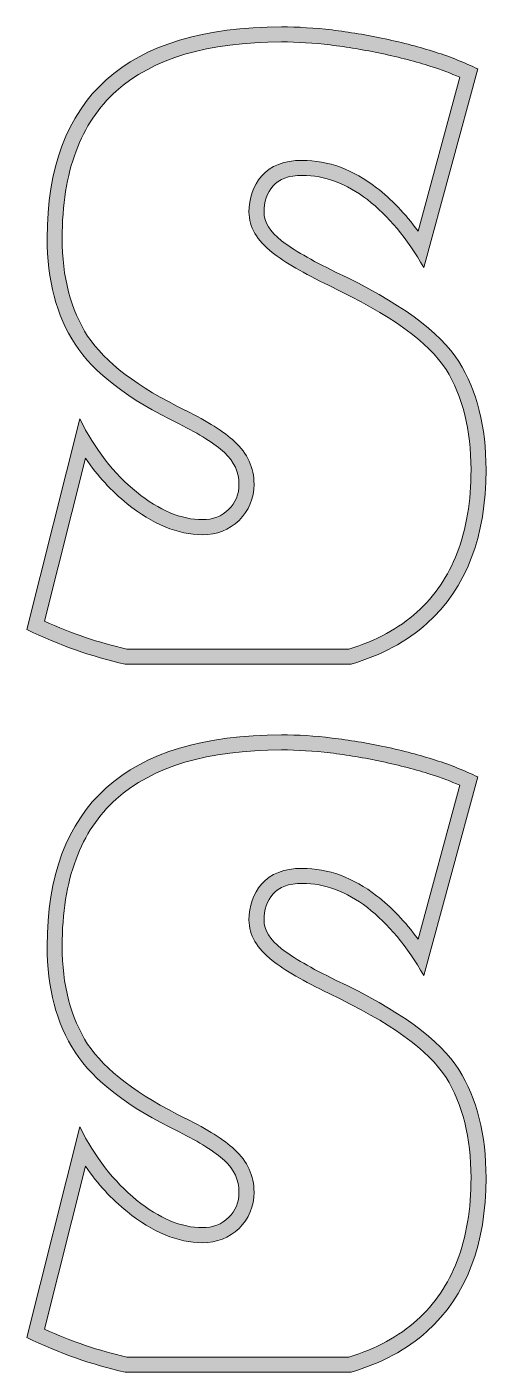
# Model space of a CAD drawing. Header units: millimetres. Extents: x 56 to 627, y -296 to -28.
# Drawn here: x 56.3 to 147.8, y -296 to -27.9 of the extents above; entities that cross this region are included whole.
import ezdxf

# ---------------------------------------------------------------- set-up
doc = ezdxf.new("R2010")
doc.units = ezdxf.units.MM
doc.header["$MEASUREMENT"] = 0
doc.layers.add('Layer 12', color=7, linetype='Continuous')
doc.layers.add('Layer 6', color=7, linetype='Continuous')

msp = doc.modelspace()

# ---------------------------------------------------------------- hatches: boundary and pattern name
at = {"layer": 'Layer 12'}
h = msp.add_hatch(color=2, dxfattribs=at)
h.dxf.hatch_style = 2
edge = h.paths.add_edge_path()
edge.add_spline(control_points=[(107.02, -27.93), (91.58, -27.93), (79.94, -31.46), (72.1, -38.5), (64.26, -45.55), (60.33, -56.06), (60.33, -70.05), (60.33, -78.38), (62.19, -85.43), (65.9, -91.19), (69.65, -96.89), (76.55, -102.18), (86.62, -107.06), (90.71, -109.09), (93.72, -111), (95.66, -112.78), (97.6, -114.56), (98.57, -116.66), (98.57, -119.07), (98.57, -121.1), (97.88, -122.78), (96.5, -124.13), (95.11, -125.47), (93.37, -126.14), (91.28, -126.14), (87.06, -126.14), (82.69, -124.31), (78.17, -120.63), (73.61, -116.96), (69.84, -112.11), (66.86, -106.07), (66.86, -106.07), (56.3, -148.02), (56.3, -148.02), (62.72, -151.17), (69.25, -153.47), (75.88, -154.93), (75.88, -154.93), (120.91, -154.93), (120.91, -154.93), (126.95, -153.16), (131.99, -150.46), (136.02, -146.83), (143.88, -139.73), (147.81, -129.52), (147.81, -116.19), (147.81, -107.64), (146, -100.45), (142.38, -94.64), (138.67, -88.72), (130.48, -82.77), (117.82, -76.79), (112.96, -74.43), (109.37, -72.35), (107.05, -70.54), (104.72, -68.73), (103.56, -66.84), (103.56, -64.86), (103.56, -62.78), (104.16, -61.04), (105.35, -59.64), (106.55, -58.24), (108.49, -57.54), (111.17, -57.54), (115.69, -57.54), (120.02, -59.15), (124.15, -62.36), (128.29, -65.56), (132.04, -70.07), (135.41, -75.89), (135.41, -75.89), (146.15, -36.32), (146.15, -36.32), (143.59, -35.06), (140.78, -33.94), (137.71, -32.95), (134.64, -31.96), (131.29, -31.09), (127.67, -30.32), (124.05, -29.55), (120.53, -28.96), (117.12, -28.55), (113.71, -28.14), (110.34, -27.93), (107.02, -27.93), (107.02, -27.93), (107.02, -27.93), (107.02, -27.93)], knot_values=[0, 0, 0, 0, 1, 1, 1, 2, 2, 2, 3, 3, 3, 4, 4, 4, 5, 5, 5, 6, 6, 6, 7, 7, 7, 8, 8, 8, 9, 9, 9, 10, 10, 10, 11, 11, 11, 12, 12, 12, 13, 13, 13, 14, 14, 14, 15, 15, 15, 16, 16, 16, 17, 17, 17, 18, 18, 18, 19, 19, 19, 20, 20, 20, 21, 21, 21, 22, 22, 22, 23, 23, 23, 24, 24, 24, 25, 25, 25, 26, 26, 26, 27, 27, 27, 28, 28, 28, 29, 29, 29, 29], degree=3, periodic=1)
edge = h.paths.add_edge_path()
edge.add_spline(control_points=[(107.02, -30.93), (110.2, -30.93), (113.48, -31.13), (116.76, -31.53), (120.07, -31.93), (123.53, -32.51), (127.05, -33.25), (130.56, -34), (133.84, -34.86), (136.79, -35.81), (138.84, -36.46), (140.78, -37.19), (142.59, -37.98), (142.59, -37.98), (134.26, -68.65), (134.26, -68.65), (131.7, -65.16), (128.93, -62.26), (125.99, -59.99), (121.34, -56.37), (116.35, -54.54), (111.17, -54.54), (107.58, -54.54), (104.85, -55.6), (103.07, -57.69), (101.41, -59.64), (100.56, -62.06), (100.56, -64.86), (100.56, -67.8), (102.12, -70.51), (105.2, -72.91), (107.72, -74.87), (111.42, -77.02), (116.51, -79.49), (116.51, -79.49), (116.53, -79.5), (116.53, -79.5), (116.53, -79.5), (116.54, -79.5), (116.54, -79.5), (128.62, -85.21), (136.45, -90.83), (139.83, -96.23), (143.14, -101.53), (144.81, -108.25), (144.81, -116.19), (144.81, -122.45), (143.89, -128.03), (142.06, -132.77), (140.28, -137.4), (137.57, -141.39), (134, -144.6), (130.44, -147.83), (125.89, -150.29), (120.48, -151.93), (120.48, -151.93), (76.21, -151.93), (76.21, -151.93), (70.68, -150.69), (65.18, -148.82), (59.81, -146.37), (59.81, -146.37), (67.98, -113.92), (67.98, -113.92), (70.4, -117.44), (73.18, -120.46), (76.28, -122.96), (81.33, -127.06), (86.38, -129.14), (91.28, -129.14), (94.17, -129.14), (96.63, -128.18), (98.58, -126.28), (100.54, -124.38), (101.57, -121.89), (101.57, -119.07), (101.57, -115.79), (100.27, -112.93), (97.69, -110.57), (95.52, -108.57), (92.33, -106.55), (87.95, -104.37), (87.95, -104.37), (87.94, -104.37), (87.94, -104.37), (87.94, -104.37), (87.93, -104.36), (87.93, -104.36), (78.41, -99.75), (71.85, -94.76), (68.41, -89.55), (65.04, -84.31), (63.33, -77.75), (63.33, -70.05), (63.33, -63.45), (64.26, -57.62), (66.09, -52.72), (67.87, -47.95), (70.56, -43.91), (74.1, -40.73), (81.34, -34.23), (92.42, -30.93), (107.02, -30.93)], knot_values=[0, 0, 0, 0, 0.352778, 0.352778, 0.352778, 0.705556, 0.705556, 0.705556, 1.058333, 1.058333, 1.058333, 1.411111, 1.411111, 1.411111, 1.763889, 1.763889, 1.763889, 2.116667, 2.116667, 2.116667, 2.469444, 2.469444, 2.469444, 2.822222, 2.822222, 2.822222, 3.175, 3.175, 3.175, 3.527778, 3.527778, 3.527778, 3.880556, 3.880556, 3.880556, 4.233333, 4.233333, 4.233333, 4.586111, 4.586111, 4.586111, 4.938889, 4.938889, 4.938889, 5.291667, 5.291667, 5.291667, 5.644444, 5.644444, 5.644444, 5.997222, 5.997222, 5.997222, 6.35, 6.35, 6.35, 6.702778, 6.702778, 6.702778, 7.055556, 7.055556, 7.055556, 7.408333, 7.408333, 7.408333, 7.761111, 7.761111, 7.761111, 8.113889, 8.113889, 8.113889, 8.466667, 8.466667, 8.466667, 8.819444, 8.819444, 8.819444, 9.172222, 9.172222, 9.172222, 9.525, 9.525, 9.525, 9.877778, 9.877778, 9.877778, 10.230556, 10.230556, 10.230556, 10.583333, 10.583333, 10.583333, 10.936111, 10.936111, 10.936111, 11.288889, 11.288889, 11.288889, 11.641667, 11.641667, 11.641667, 11.994444, 11.994444, 11.994444, 11.994444], degree=3, periodic=0)
edge.add_line((107.02, -30.93), (107.02, -30.93))
at = {"layer": 'Layer 6'}
h = msp.add_hatch(color=2, dxfattribs=at)
h.dxf.hatch_style = 2
edge = h.paths.add_edge_path()
edge.add_spline(control_points=[(107.02, -169.04), (91.58, -169.04), (79.94, -172.56), (72.1, -179.61), (64.26, -186.65), (60.33, -197.17), (60.33, -211.15), (60.33, -219.49), (62.19, -226.53), (65.9, -232.29), (69.65, -237.99), (76.55, -243.29), (86.62, -248.17), (90.71, -250.19), (93.72, -252.1), (95.66, -253.88), (97.6, -255.66), (98.57, -257.76), (98.57, -260.17), (98.57, -262.2), (97.88, -263.89), (96.5, -265.23), (95.11, -266.58), (93.37, -267.25), (91.28, -267.25), (87.06, -267.25), (82.69, -265.41), (78.17, -261.74), (73.61, -258.06), (69.84, -253.21), (66.86, -247.18), (66.86, -247.18), (56.3, -289.13), (56.3, -289.13), (62.72, -292.28), (69.25, -294.58), (75.88, -296.04), (75.88, -296.04), (120.91, -296.04), (120.91, -296.04), (126.95, -294.27), (131.99, -291.57), (136.02, -287.93), (143.88, -280.83), (147.81, -270.62), (147.81, -257.29), (147.81, -248.74), (146, -241.56), (142.38, -235.75), (138.67, -229.82), (130.48, -223.87), (117.82, -217.9), (112.96, -215.54), (109.37, -213.45), (107.05, -211.65), (104.72, -209.84), (103.56, -207.94), (103.56, -205.97), (103.56, -203.89), (104.16, -202.15), (105.35, -200.75), (106.55, -199.35), (108.49, -198.65), (111.17, -198.65), (115.69, -198.65), (120.02, -200.25), (124.15, -203.46), (128.29, -206.67), (132.04, -211.18), (135.41, -216.99), (135.41, -216.99), (146.15, -177.43), (146.15, -177.43), (143.59, -176.17), (140.78, -175.04), (137.71, -174.06), (134.64, -173.07), (131.29, -172.19), (127.67, -171.42), (124.05, -170.66), (120.53, -170.07), (117.12, -169.66), (113.71, -169.24), (110.34, -169.04), (107.02, -169.04), (107.02, -169.04), (107.02, -169.04), (107.02, -169.04)], knot_values=[0, 0, 0, 0, 1, 1, 1, 2, 2, 2, 3, 3, 3, 4, 4, 4, 5, 5, 5, 6, 6, 6, 7, 7, 7, 8, 8, 8, 9, 9, 9, 10, 10, 10, 11, 11, 11, 12, 12, 12, 13, 13, 13, 14, 14, 14, 15, 15, 15, 16, 16, 16, 17, 17, 17, 18, 18, 18, 19, 19, 19, 20, 20, 20, 21, 21, 21, 22, 22, 22, 23, 23, 23, 24, 24, 24, 25, 25, 25, 26, 26, 26, 27, 27, 27, 28, 28, 28, 29, 29, 29, 29], degree=3, periodic=1)
edge = h.paths.add_edge_path()
edge.add_spline(control_points=[(107.02, -172.04), (110.2, -172.04), (113.48, -172.24), (116.76, -172.63), (120.07, -173.03), (123.53, -173.61), (127.05, -174.36), (130.56, -175.1), (133.84, -175.96), (136.79, -176.91), (138.84, -177.57), (140.78, -178.3), (142.59, -179.09), (142.59, -179.09), (134.26, -209.75), (134.26, -209.75), (131.7, -206.27), (128.93, -203.37), (125.99, -201.09), (121.34, -197.48), (116.35, -195.65), (111.17, -195.65), (107.58, -195.65), (104.85, -196.71), (103.07, -198.8), (101.41, -200.75), (100.56, -203.16), (100.56, -205.97), (100.56, -208.91), (102.12, -211.61), (105.2, -214.01), (107.72, -215.97), (111.42, -218.12), (116.51, -220.6), (116.51, -220.6), (116.53, -220.6), (116.53, -220.6), (116.53, -220.6), (116.54, -220.61), (116.54, -220.61), (128.62, -226.31), (136.45, -231.94), (139.83, -237.33), (143.14, -242.64), (144.81, -249.35), (144.81, -257.29), (144.81, -263.56), (143.89, -269.13), (142.06, -273.87), (140.28, -278.51), (137.57, -282.49), (134, -285.71), (130.44, -288.93), (125.89, -291.4), (120.48, -293.04), (120.48, -293.04), (76.21, -293.04), (76.21, -293.04), (70.68, -291.8), (65.18, -289.93), (59.81, -287.47), (59.81, -287.47), (67.98, -255.02), (67.98, -255.02), (70.4, -258.54), (73.18, -261.57), (76.28, -264.06), (81.33, -268.17), (86.38, -270.25), (91.28, -270.25), (94.17, -270.25), (96.63, -269.28), (98.58, -267.39), (100.54, -265.49), (101.57, -263), (101.57, -260.17), (101.57, -256.9), (100.27, -254.04), (97.69, -251.67), (95.52, -249.68), (92.33, -247.65), (87.95, -245.48), (87.95, -245.48), (87.94, -245.47), (87.94, -245.47), (87.94, -245.47), (87.93, -245.47), (87.93, -245.47), (78.41, -240.85), (71.85, -235.87), (68.41, -230.65), (65.04, -225.42), (63.33, -218.86), (63.33, -211.15), (63.33, -204.55), (64.26, -198.72), (66.09, -193.83), (67.87, -189.05), (70.56, -185.02), (74.1, -181.84), (81.34, -175.34), (92.42, -172.04), (107.02, -172.04)], knot_values=[0, 0, 0, 0, 0.352778, 0.352778, 0.352778, 0.705556, 0.705556, 0.705556, 1.058333, 1.058333, 1.058333, 1.411111, 1.411111, 1.411111, 1.763889, 1.763889, 1.763889, 2.116667, 2.116667, 2.116667, 2.469444, 2.469444, 2.469444, 2.822222, 2.822222, 2.822222, 3.175, 3.175, 3.175, 3.527778, 3.527778, 3.527778, 3.880556, 3.880556, 3.880556, 4.233333, 4.233333, 4.233333, 4.586111, 4.586111, 4.586111, 4.938889, 4.938889, 4.938889, 5.291667, 5.291667, 5.291667, 5.644444, 5.644444, 5.644444, 5.997222, 5.997222, 5.997222, 6.35, 6.35, 6.35, 6.702778, 6.702778, 6.702778, 7.055556, 7.055556, 7.055556, 7.408333, 7.408333, 7.408333, 7.761111, 7.761111, 7.761111, 8.113889, 8.113889, 8.113889, 8.466667, 8.466667, 8.466667, 8.819444, 8.819444, 8.819444, 9.172222, 9.172222, 9.172222, 9.525, 9.525, 9.525, 9.877778, 9.877778, 9.877778, 10.230556, 10.230556, 10.230556, 10.583333, 10.583333, 10.583333, 10.936111, 10.936111, 10.936111, 11.288889, 11.288889, 11.288889, 11.641667, 11.641667, 11.641667, 11.994444, 11.994444, 11.994444, 11.994444], degree=3, periodic=0)
edge.add_line((107.02, -172.04), (107.02, -172.04))

# ---------------------------------------------------------------- linework, layer by layer
at = {"layer": 'Layer 12', "lineweight": 0}
for points, knots in [([(107.02, -27.93), (91.58, -27.93), (79.94, -31.46), (72.1, -38.5), (64.26, -45.55), (60.33, -56.06), (60.33, -70.05), (60.33, -78.38), (62.19, -85.43), (65.9, -91.19), (69.65, -96.89), (76.55, -102.18), (86.62, -107.06), (90.71, -109.09), (93.72, -111), (95.66, -112.78), (97.6, -114.56), (98.57, -116.66), (98.57, -119.07), (98.57, -121.1), (97.88, -122.78), (96.5, -124.13), (95.11, -125.47), (93.37, -126.14), (91.28, -126.14), (87.06, -126.14), (82.69, -124.31), (78.17, -120.63), (73.61, -116.96), (69.84, -112.11), (66.86, -106.07), (66.86, -106.07), (56.3, -148.02), (56.3, -148.02), (62.72, -151.17), (69.25, -153.47), (75.88, -154.93), (75.88, -154.93), (120.91, -154.93), (120.91, -154.93), (126.95, -153.16), (131.99, -150.46), (136.02, -146.83), (143.88, -139.73), (147.81, -129.52), (147.81, -116.19), (147.81, -107.64), (146, -100.45), (142.38, -94.64), (138.67, -88.72), (130.48, -82.77), (117.82, -76.79), (112.96, -74.43), (109.37, -72.35), (107.05, -70.54), (104.72, -68.73), (103.56, -66.84), (103.56, -64.86), (103.56, -62.78), (104.16, -61.04), (105.35, -59.64), (106.55, -58.24), (108.49, -57.54), (111.17, -57.54), (115.69, -57.54), (120.02, -59.15), (124.15, -62.36), (128.29, -65.56), (132.04, -70.07), (135.41, -75.89), (135.41, -75.89), (146.15, -36.32), (146.15, -36.32), (143.59, -35.06), (140.78, -33.94), (137.71, -32.95), (134.64, -31.96), (131.29, -31.09), (127.67, -30.32), (124.05, -29.55), (120.53, -28.96), (117.12, -28.55), (113.71, -28.14), (110.34, -27.93), (107.02, -27.93), (107.02, -27.93), (107.02, -27.93), (107.02, -27.93)], [0, 0, 0, 0, 1, 1, 1, 2, 2, 2, 3, 3, 3, 4, 4, 4, 5, 5, 5, 6, 6, 6, 7, 7, 7, 8, 8, 8, 9, 9, 9, 10, 10, 10, 11, 11, 11, 12, 12, 12, 13, 13, 13, 14, 14, 14, 15, 15, 15, 16, 16, 16, 17, 17, 17, 18, 18, 18, 19, 19, 19, 20, 20, 20, 21, 21, 21, 22, 22, 22, 23, 23, 23, 24, 24, 24, 25, 25, 25, 26, 26, 26, 27, 27, 27, 28, 28, 28, 29, 29, 29, 29]), ([(107.02, -30.93), (110.2, -30.93), (113.48, -31.13), (116.76, -31.53), (120.07, -31.93), (123.53, -32.51), (127.05, -33.25), (130.56, -34), (133.84, -34.86), (136.79, -35.81), (138.84, -36.46), (140.78, -37.19), (142.59, -37.98), (142.59, -37.98), (134.26, -68.65), (134.26, -68.65), (131.7, -65.16), (128.93, -62.26), (125.99, -59.99), (121.34, -56.37), (116.35, -54.54), (111.17, -54.54), (107.58, -54.54), (104.85, -55.6), (103.07, -57.69), (101.41, -59.64), (100.56, -62.06), (100.56, -64.86), (100.56, -67.8), (102.12, -70.51), (105.2, -72.91), (107.72, -74.87), (111.42, -77.02), (116.51, -79.49), (116.51, -79.49), (116.53, -79.5), (116.53, -79.5), (116.53, -79.5), (116.54, -79.5), (116.54, -79.5), (128.62, -85.21), (136.45, -90.83), (139.83, -96.23), (143.14, -101.53), (144.81, -108.25), (144.81, -116.19), (144.81, -122.45), (143.89, -128.03), (142.06, -132.77), (140.28, -137.4), (137.57, -141.39), (134, -144.6), (130.44, -147.83), (125.89, -150.29), (120.48, -151.93), (120.48, -151.93), (76.21, -151.93), (76.21, -151.93), (70.68, -150.69), (65.18, -148.82), (59.81, -146.37), (59.81, -146.37), (67.98, -113.92), (67.98, -113.92), (70.4, -117.44), (73.18, -120.46), (76.28, -122.96), (81.33, -127.06), (86.38, -129.14), (91.28, -129.14), (94.17, -129.14), (96.63, -128.18), (98.58, -126.28), (100.54, -124.38), (101.57, -121.89), (101.57, -119.07), (101.57, -115.79), (100.27, -112.93), (97.69, -110.57), (95.52, -108.57), (92.33, -106.55), (87.95, -104.37), (87.95, -104.37), (87.94, -104.37), (87.94, -104.37), (87.94, -104.37), (87.93, -104.36), (87.93, -104.36), (78.41, -99.75), (71.85, -94.76), (68.41, -89.55), (65.04, -84.31), (63.33, -77.75), (63.33, -70.05), (63.33, -63.45), (64.26, -57.62), (66.09, -52.72), (67.87, -47.95), (70.56, -43.91), (74.1, -40.73), (81.34, -34.23), (92.42, -30.93), (107.02, -30.93)], [0, 0, 0, 0, 1, 1, 1, 2, 2, 2, 3, 3, 3, 4, 4, 4, 5, 5, 5, 6, 6, 6, 7, 7, 7, 8, 8, 8, 9, 9, 9, 10, 10, 10, 11, 11, 11, 12, 12, 12, 13, 13, 13, 14, 14, 14, 15, 15, 15, 16, 16, 16, 17, 17, 17, 18, 18, 18, 19, 19, 19, 20, 20, 20, 21, 21, 21, 22, 22, 22, 23, 23, 23, 24, 24, 24, 25, 25, 25, 26, 26, 26, 27, 27, 27, 28, 28, 28, 29, 29, 29, 30, 30, 30, 31, 31, 31, 32, 32, 32, 33, 33, 33, 34, 34, 34, 34])]:
    msp.add_open_spline(points, degree=3, knots=knots, dxfattribs=at)
at = {"layer": 'Layer 6', "lineweight": 0}
for points, knots in [([(107.02, -169.04), (91.58, -169.04), (79.94, -172.56), (72.1, -179.61), (64.26, -186.65), (60.33, -197.17), (60.33, -211.15), (60.33, -219.49), (62.19, -226.53), (65.9, -232.29), (69.65, -237.99), (76.55, -243.29), (86.62, -248.17), (90.71, -250.19), (93.72, -252.1), (95.66, -253.88), (97.6, -255.66), (98.57, -257.76), (98.57, -260.17), (98.57, -262.2), (97.88, -263.89), (96.5, -265.23), (95.11, -266.58), (93.37, -267.25), (91.28, -267.25), (87.06, -267.25), (82.69, -265.41), (78.17, -261.74), (73.61, -258.06), (69.84, -253.21), (66.86, -247.18), (66.86, -247.18), (56.3, -289.13), (56.3, -289.13), (62.72, -292.28), (69.25, -294.58), (75.88, -296.04), (75.88, -296.04), (120.91, -296.04), (120.91, -296.04), (126.95, -294.27), (131.99, -291.57), (136.02, -287.93), (143.88, -280.83), (147.81, -270.62), (147.81, -257.29), (147.81, -248.74), (146, -241.56), (142.38, -235.75), (138.67, -229.82), (130.48, -223.87), (117.82, -217.9), (112.96, -215.54), (109.37, -213.45), (107.05, -211.65), (104.72, -209.84), (103.56, -207.94), (103.56, -205.97), (103.56, -203.89), (104.16, -202.15), (105.35, -200.75), (106.55, -199.35), (108.49, -198.65), (111.17, -198.65), (115.69, -198.65), (120.02, -200.25), (124.15, -203.46), (128.29, -206.67), (132.04, -211.18), (135.41, -216.99), (135.41, -216.99), (146.15, -177.43), (146.15, -177.43), (143.59, -176.17), (140.78, -175.04), (137.71, -174.06), (134.64, -173.07), (131.29, -172.19), (127.67, -171.42), (124.05, -170.66), (120.53, -170.07), (117.12, -169.66), (113.71, -169.24), (110.34, -169.04), (107.02, -169.04), (107.02, -169.04), (107.02, -169.04), (107.02, -169.04)], [0, 0, 0, 0, 1, 1, 1, 2, 2, 2, 3, 3, 3, 4, 4, 4, 5, 5, 5, 6, 6, 6, 7, 7, 7, 8, 8, 8, 9, 9, 9, 10, 10, 10, 11, 11, 11, 12, 12, 12, 13, 13, 13, 14, 14, 14, 15, 15, 15, 16, 16, 16, 17, 17, 17, 18, 18, 18, 19, 19, 19, 20, 20, 20, 21, 21, 21, 22, 22, 22, 23, 23, 23, 24, 24, 24, 25, 25, 25, 26, 26, 26, 27, 27, 27, 28, 28, 28, 29, 29, 29, 29]), ([(107.02, -172.04), (110.2, -172.04), (113.48, -172.24), (116.76, -172.63), (120.07, -173.03), (123.53, -173.61), (127.05, -174.36), (130.56, -175.1), (133.84, -175.96), (136.79, -176.91), (138.84, -177.57), (140.78, -178.3), (142.59, -179.09), (142.59, -179.09), (134.26, -209.75), (134.26, -209.75), (131.7, -206.27), (128.93, -203.37), (125.99, -201.09), (121.34, -197.48), (116.35, -195.65), (111.17, -195.65), (107.58, -195.65), (104.85, -196.71), (103.07, -198.8), (101.41, -200.75), (100.56, -203.16), (100.56, -205.97), (100.56, -208.91), (102.12, -211.61), (105.2, -214.01), (107.72, -215.97), (111.42, -218.12), (116.51, -220.6), (116.51, -220.6), (116.53, -220.6), (116.53, -220.6), (116.53, -220.6), (116.54, -220.61), (116.54, -220.61), (128.62, -226.31), (136.45, -231.94), (139.83, -237.33), (143.14, -242.64), (144.81, -249.35), (144.81, -257.29), (144.81, -263.56), (143.89, -269.13), (142.06, -273.87), (140.28, -278.51), (137.57, -282.49), (134, -285.71), (130.44, -288.93), (125.89, -291.4), (120.48, -293.04), (120.48, -293.04), (76.21, -293.04), (76.21, -293.04), (70.68, -291.8), (65.18, -289.93), (59.81, -287.47), (59.81, -287.47), (67.98, -255.02), (67.98, -255.02), (70.4, -258.54), (73.18, -261.57), (76.28, -264.06), (81.33, -268.17), (86.38, -270.25), (91.28, -270.25), (94.17, -270.25), (96.63, -269.28), (98.58, -267.39), (100.54, -265.49), (101.57, -263), (101.57, -260.17), (101.57, -256.9), (100.27, -254.04), (97.69, -251.67), (95.52, -249.68), (92.33, -247.65), (87.95, -245.48), (87.95, -245.48), (87.94, -245.47), (87.94, -245.47), (87.94, -245.47), (87.93, -245.47), (87.93, -245.47), (78.41, -240.85), (71.85, -235.87), (68.41, -230.65), (65.04, -225.42), (63.33, -218.86), (63.33, -211.15), (63.33, -204.55), (64.26, -198.72), (66.09, -193.83), (67.87, -189.05), (70.56, -185.02), (74.1, -181.84), (81.34, -175.34), (92.42, -172.04), (107.02, -172.04)], [0, 0, 0, 0, 1, 1, 1, 2, 2, 2, 3, 3, 3, 4, 4, 4, 5, 5, 5, 6, 6, 6, 7, 7, 7, 8, 8, 8, 9, 9, 9, 10, 10, 10, 11, 11, 11, 12, 12, 12, 13, 13, 13, 14, 14, 14, 15, 15, 15, 16, 16, 16, 17, 17, 17, 18, 18, 18, 19, 19, 19, 20, 20, 20, 21, 21, 21, 22, 22, 22, 23, 23, 23, 24, 24, 24, 25, 25, 25, 26, 26, 26, 27, 27, 27, 28, 28, 28, 29, 29, 29, 30, 30, 30, 31, 31, 31, 32, 32, 32, 33, 33, 33, 34, 34, 34, 34])]:
    msp.add_open_spline(points, degree=3, knots=knots, dxfattribs=at)

doc.saveas('drawing.dxf')
